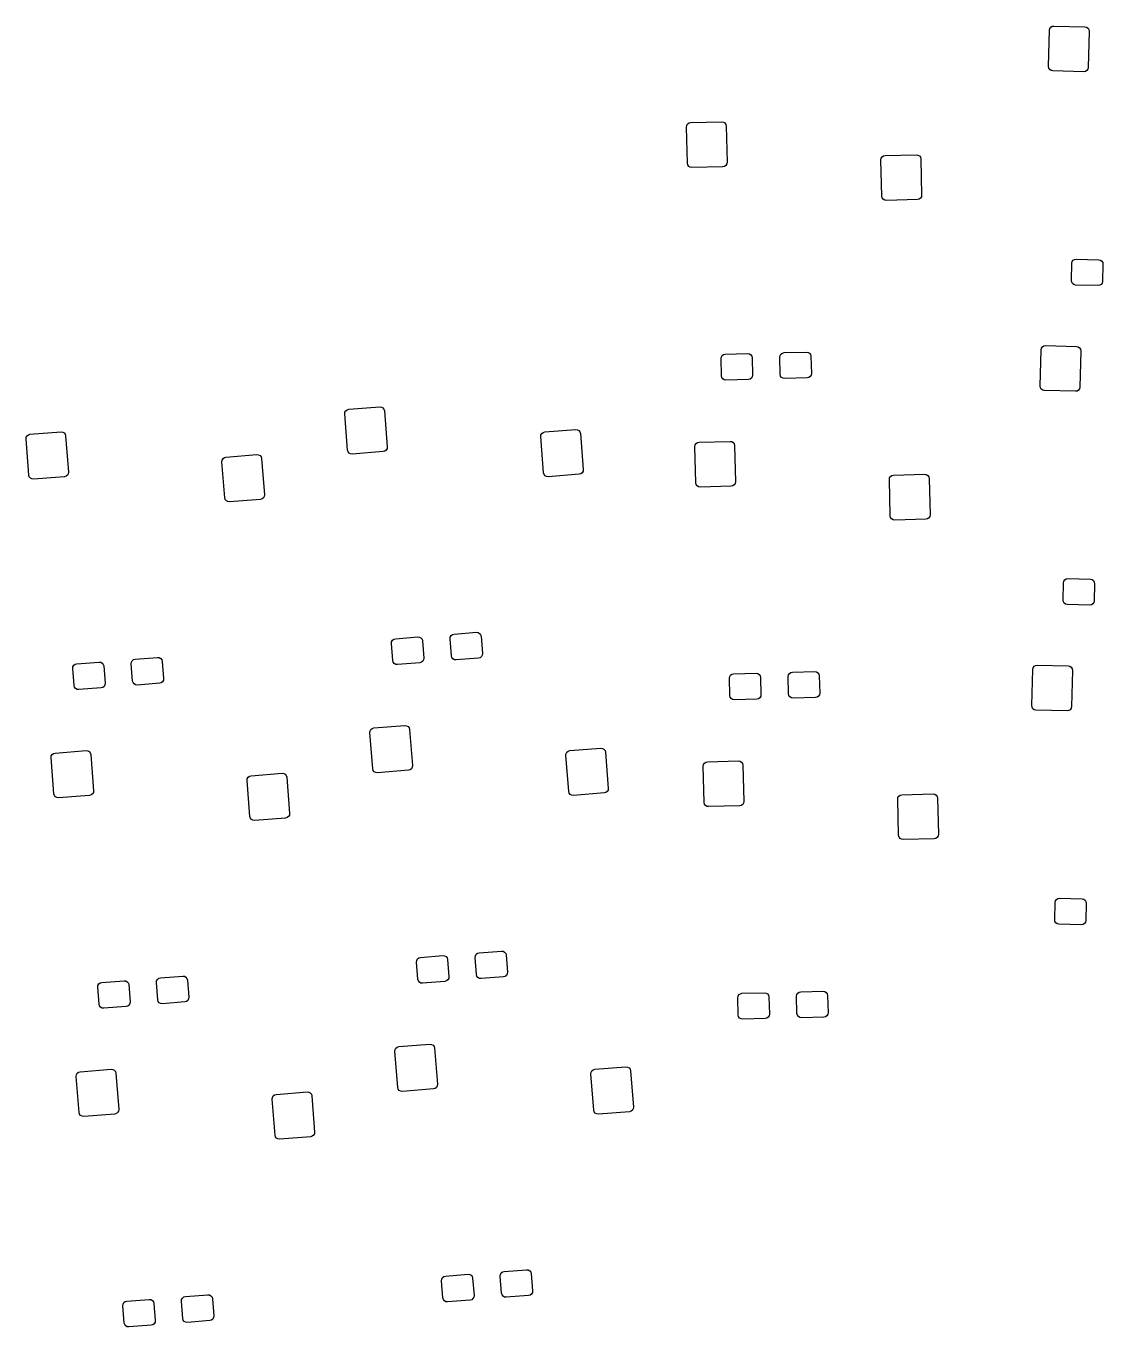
# Model space of a CAD drawing. Extents: x -168 to 103, y -39 to 60.
# Drawn here: x -168.4 to -106.1, y -15.1 to 60.2 of the extents above; entities that cross this region are included whole.
import ezdxf

# ---------------------------------------------------------------- set-up
doc = ezdxf.new("R2010")
doc.units = 0
doc.layers.add('BLACK', color=7, linetype='CONTINUOUS')

msp = doc.modelspace()

# ---------------------------------------------------------------- linework, layer by layer
at = {"layer": 'BLACK', "linetype": 'CONTINUOUS'}
for p, q in [((-109.032583, 60.223362), (-108.936447, 60.239881)), ((-108.936447, 60.239881), (-107.137063, 60.192762)), ((-109.247877, 57.89723), (-109.192905, 59.996511)), ((-109.192905, 59.996511), (-109.171377, 60.091651)), ((-109.171377, 60.091651), (-109.11508, 60.17131)), ((-109.11508, 60.17131), (-109.032583, 60.223362)), ((-107.137063, 60.192762), (-107.041923, 60.171234)), ((-107.041923, 60.171234), (-106.962264, 60.114937)), ((-106.962264, 60.114937), (-106.910212, 60.03244)), ((-106.893693, 59.936304), (-106.948665, 57.837023)), ((-106.910212, 60.03244), (-106.893693, 59.936304)), ((-109.231358, 57.801094), (-109.247877, 57.89723)), ((-109.179306, 57.718597), (-109.231358, 57.801094)), ((-109.099647, 57.6623), (-109.179306, 57.718597)), ((-109.004507, 57.640772), (-109.099647, 57.6623)), ((-107.205123, 57.593653), (-109.004507, 57.640772)), ((-107.108987, 57.610172), (-107.205123, 57.593653)), ((-107.02649, 57.662224), (-107.108987, 57.610172)), ((-106.970193, 57.741883), (-107.02649, 57.662224)), ((-106.948665, 57.837023), (-106.970193, 57.741883)), ((-130.194469, 54.392932), (-130.17795, 54.489068)), ((-130.139497, 52.293651), (-130.194469, 54.392932)), ((-130.17795, 54.489068), (-130.125898, 54.571565)), ((-130.125898, 54.571565), (-130.046239, 54.627862)), ((-130.046239, 54.627862), (-129.951099, 54.64939)), ((-129.951099, 54.64939), (-128.151715, 54.696509)), ((-128.151715, 54.696509), (-128.055579, 54.67999)), ((-128.055579, 54.67999), (-127.973082, 54.627938)), ((-127.973082, 54.627938), (-127.916785, 54.548279)), ((-127.916785, 54.548279), (-127.895257, 54.453139)), ((-127.895257, 54.453139), (-127.840285, 52.353858)), ((-118.872146, 52.6655), (-118.792487, 52.721797)), ((-118.792487, 52.721797), (-118.697347, 52.743325)), ((-118.697347, 52.743325), (-116.897963, 52.790444)), ((-116.897963, 52.790444), (-116.801827, 52.773925)), ((-116.801827, 52.773925), (-116.71933, 52.721873)), ((-116.71933, 52.721873), (-116.663033, 52.642214)), ((-130.117969, 52.198511), (-130.139497, 52.293651)), ((-130.061672, 52.118852), (-130.117969, 52.198511)), ((-129.979175, 52.0668), (-130.061672, 52.118852)), ((-129.883039, 52.050281), (-129.979175, 52.0668)), ((-128.083655, 52.0974), (-129.883039, 52.050281)), ((-127.988515, 52.118928), (-128.083655, 52.0974)), ((-127.908856, 52.175225), (-127.988515, 52.118928)), ((-127.856804, 52.257722), (-127.908856, 52.175225)), ((-127.840285, 52.353858), (-127.856804, 52.257722)), ((-118.940717, 52.486867), (-118.924198, 52.583003)), ((-118.885745, 50.387586), (-118.940717, 52.486867)), ((-118.924198, 52.583003), (-118.872146, 52.6655)), ((-116.663033, 52.642214), (-116.641505, 52.547074)), ((-116.641505, 52.547074), (-116.586533, 50.447793)), ((-116.586533, 50.447793), (-116.603052, 50.351657)), ((-118.864217, 50.292446), (-118.885745, 50.387586)), ((-118.80792, 50.212787), (-118.864217, 50.292446)), ((-118.725423, 50.160735), (-118.80792, 50.212787)), ((-118.629287, 50.144216), (-118.725423, 50.160735)), ((-116.829903, 50.191335), (-118.629287, 50.144216)), ((-116.734763, 50.212863), (-116.829903, 50.191335)), ((-116.655104, 50.26916), (-116.734763, 50.212863)), ((-116.603052, 50.351657), (-116.655104, 50.26916)), ((-107.874022, 46.603067), (-107.817725, 46.682727)), ((-107.817725, 46.682727), (-107.735228, 46.734778)), ((-107.735228, 46.734778), (-107.639092, 46.751297)), ((-107.639092, 46.751297), (-106.339537, 46.717267)), ((-106.339537, 46.717267), (-106.244397, 46.695739)), ((-106.244397, 46.695739), (-106.164737, 46.639442)), ((-107.921727, 45.50827), (-107.89555, 46.507927)), ((-107.89555, 46.507927), (-107.874022, 46.603067)), ((-106.164737, 46.639442), (-106.112686, 46.556945)), ((-106.096167, 46.460808), (-106.122344, 45.461151)), ((-106.112686, 46.556945), (-106.096167, 46.460808)), ((-107.905208, 45.412133), (-107.921727, 45.50827)), ((-107.853157, 45.329636), (-107.905208, 45.412133)), ((-107.773497, 45.273339), (-107.853157, 45.329636)), ((-107.678357, 45.251811), (-107.773497, 45.273339)), ((-106.378802, 45.217781), (-107.678357, 45.251811)), ((-106.282666, 45.2343), (-106.378802, 45.217781)), ((-106.200169, 45.286351), (-106.282666, 45.2343)), ((-106.143872, 45.366011), (-106.200169, 45.286351)), ((-106.122344, 45.461151), (-106.143872, 45.366011)), ((-109.732151, 39.403569), (-109.677179, 41.50285)), ((-109.677179, 41.50285), (-109.655651, 41.59799)), ((-109.655651, 41.59799), (-109.599354, 41.677649)), ((-109.599354, 41.677649), (-109.516857, 41.729701)), ((-109.516857, 41.729701), (-109.420721, 41.74622)), ((-109.420721, 41.74622), (-107.621337, 41.699101)), ((-107.621337, 41.699101), (-107.526197, 41.677573)), ((-107.526197, 41.677573), (-107.446538, 41.621276)), ((-107.446538, 41.621276), (-107.394486, 41.538779)), ((-107.377967, 41.442643), (-107.432939, 39.343362)), ((-107.394486, 41.538779), (-107.377967, 41.442643)), ((-128.192953, 40.990732), (-128.176434, 41.086869)), ((-128.166776, 39.991075), (-128.192953, 40.990732)), ((-128.176434, 41.086869), (-128.124383, 41.169366)), ((-128.124383, 41.169366), (-128.044723, 41.225663)), ((-128.044723, 41.225663), (-127.949583, 41.247191)), ((-127.949583, 41.247191), (-126.650028, 41.281221)), ((-126.650028, 41.281221), (-126.553892, 41.264702)), ((-126.553892, 41.264702), (-126.471395, 41.212651)), ((-126.471395, 41.212651), (-126.415098, 41.132991)), ((-126.415098, 41.132991), (-126.39357, 41.037851)), ((-126.39357, 41.037851), (-126.367393, 40.038194)), ((-124.794119, 41.079734), (-124.7776, 41.175871)), ((-124.767942, 40.080077), (-124.794119, 41.079734)), ((-124.7776, 41.175871), (-124.725549, 41.258368)), ((-124.725549, 41.258368), (-124.645889, 41.314665)), ((-124.645889, 41.314665), (-124.550749, 41.336193)), ((-124.550749, 41.336193), (-123.251194, 41.370223)), ((-123.251194, 41.370223), (-123.155058, 41.353704)), ((-123.155058, 41.353704), (-123.072561, 41.301653)), ((-123.072561, 41.301653), (-123.016264, 41.221993)), ((-123.016264, 41.221993), (-122.994736, 41.126853)), ((-122.994736, 41.126853), (-122.968559, 40.127196)), ((-128.145248, 39.895935), (-128.166776, 39.991075)), ((-126.383912, 39.942057), (-126.435963, 39.85956)), ((-126.367393, 40.038194), (-126.383912, 39.942057)), ((-124.746414, 39.984937), (-124.767942, 40.080077)), ((-124.690117, 39.905277), (-124.746414, 39.984937)), ((-124.60762, 39.853226), (-124.690117, 39.905277)), ((-123.037129, 39.948562), (-123.116789, 39.892265)), ((-122.985078, 40.031059), (-123.037129, 39.948562)), ((-122.968559, 40.127196), (-122.985078, 40.031059)), ((-128.088951, 39.816275), (-128.145248, 39.895935)), ((-128.006454, 39.764224), (-128.088951, 39.816275)), ((-127.910318, 39.747705), (-128.006454, 39.764224)), ((-126.610763, 39.781735), (-127.910318, 39.747705)), ((-126.515623, 39.803263), (-126.610763, 39.781735)), ((-126.435963, 39.85956), (-126.515623, 39.803263)), ((-124.511484, 39.836707), (-124.60762, 39.853226)), ((-123.211929, 39.870737), (-124.511484, 39.836707)), ((-123.116789, 39.892265), (-123.211929, 39.870737)), ((-109.715632, 39.307433), (-109.732151, 39.403569)), ((-109.66358, 39.224936), (-109.715632, 39.307433)), ((-109.583921, 39.168639), (-109.66358, 39.224936)), ((-109.488781, 39.147111), (-109.583921, 39.168639)), ((-107.510764, 39.168563), (-107.593261, 39.116511)), ((-107.454467, 39.248222), (-107.510764, 39.168563)), ((-107.432939, 39.343362), (-107.454467, 39.248222)), ((-107.689397, 39.099992), (-109.488781, 39.147111)), ((-107.593261, 39.116511), (-107.689397, 39.099992)), ((-149.961682, 37.792781), (-149.950217, 37.88965)), ((-149.796918, 35.699255), (-149.961682, 37.792781)), ((-149.950217, 37.88965), (-149.902554, 37.974758)), ((-149.902554, 37.974758), (-149.82595, 38.035148)), ((-149.82595, 38.035148), (-149.732067, 38.061625)), ((-149.732067, 38.061625), (-147.937616, 38.202852)), ((-147.937616, 38.202852), (-147.840747, 38.191387)), ((-147.840747, 38.191387), (-147.755639, 38.143724)), ((-147.755639, 38.143724), (-147.69525, 38.06712)), ((-147.69525, 38.06712), (-147.668772, 37.973237)), ((-147.668772, 37.973237), (-147.504008, 35.879711)), ((-168.404653, 36.341288), (-168.393188, 36.438157)), ((-168.239889, 34.247762), (-168.404653, 36.341288)), ((-168.393188, 36.438157), (-168.345525, 36.523265)), ((-168.345525, 36.523265), (-168.268921, 36.583655)), ((-168.268921, 36.583655), (-168.175038, 36.610132)), ((-168.175038, 36.610132), (-166.380587, 36.751359)), ((-166.380587, 36.751359), (-166.283718, 36.739894)), ((-166.283718, 36.739894), (-166.19861, 36.692231)), ((-166.19861, 36.692231), (-166.138221, 36.615627)), ((-166.138221, 36.615627), (-166.111743, 36.521744)), ((-166.111743, 36.521744), (-165.946979, 34.428218)), ((-138.623598, 36.478305), (-138.612133, 36.575174)), ((-138.458834, 34.384779), (-138.623598, 36.478305)), ((-138.612133, 36.575174), (-138.56447, 36.660282)), ((-138.56447, 36.660282), (-138.487866, 36.720672)), ((-138.487866, 36.720672), (-138.393983, 36.747149)), ((-138.393983, 36.747149), (-136.599532, 36.888376)), ((-136.599532, 36.888376), (-136.502663, 36.876911)), ((-136.502663, 36.876911), (-136.417555, 36.829248)), ((-136.417555, 36.829248), (-136.357166, 36.752644)), ((-136.357166, 36.752644), (-136.330688, 36.658761)), ((-136.330688, 36.658761), (-136.165924, 34.565235)), ((-129.561965, 36.134202), (-129.466825, 36.15573)), ((-129.466825, 36.15573), (-127.667441, 36.202849)), ((-127.667441, 36.202849), (-127.571305, 36.18633)), ((-127.571305, 36.18633), (-127.488808, 36.134278)), ((-156.836954, 35.295656), (-155.042503, 35.436883)), ((-155.042503, 35.436883), (-154.945634, 35.425418)), ((-154.945634, 35.425418), (-154.860526, 35.377755)), ((-149.77044, 35.605372), (-149.796918, 35.699255)), ((-149.710051, 35.528768), (-149.77044, 35.605372)), ((-149.624943, 35.481105), (-149.710051, 35.528768)), ((-149.528074, 35.46964), (-149.624943, 35.481105)), ((-147.733623, 35.610867), (-149.528074, 35.46964)), ((-147.63974, 35.637344), (-147.733623, 35.610867)), ((-147.563136, 35.697734), (-147.63974, 35.637344)), ((-147.515473, 35.782842), (-147.563136, 35.697734)), ((-147.504008, 35.879711), (-147.515473, 35.782842)), ((-129.710195, 35.899272), (-129.693676, 35.995408)), ((-129.655223, 33.799991), (-129.710195, 35.899272)), ((-129.693676, 35.995408), (-129.641624, 36.077905)), ((-129.641624, 36.077905), (-129.561965, 36.134202)), ((-127.488808, 36.134278), (-127.432511, 36.054619)), ((-127.432511, 36.054619), (-127.410983, 35.959479)), ((-127.410983, 35.959479), (-127.356011, 33.860198)), ((-157.066569, 35.026812), (-157.055104, 35.123681)), ((-156.901805, 32.933286), (-157.066569, 35.026812)), ((-157.055104, 35.123681), (-157.007441, 35.208789)), ((-157.007441, 35.208789), (-156.930837, 35.269179)), ((-156.930837, 35.269179), (-156.836954, 35.295656)), ((-154.860526, 35.377755), (-154.800137, 35.301151)), ((-154.800137, 35.301151), (-154.773659, 35.207268)), ((-154.773659, 35.207268), (-154.608895, 33.113742)), ((-168.213411, 34.153879), (-168.239889, 34.247762)), ((-168.153022, 34.077275), (-168.213411, 34.153879)), ((-168.067914, 34.029612), (-168.153022, 34.077275)), ((-167.971045, 34.018147), (-168.067914, 34.029612)), ((-166.176594, 34.159374), (-167.971045, 34.018147)), ((-166.082711, 34.185851), (-166.176594, 34.159374)), ((-166.006107, 34.246241), (-166.082711, 34.185851)), ((-165.958444, 34.331349), (-166.006107, 34.246241)), ((-165.946979, 34.428218), (-165.958444, 34.331349)), ((-138.432356, 34.290896), (-138.458834, 34.384779)), ((-138.371967, 34.214292), (-138.432356, 34.290896)), ((-138.286859, 34.166629), (-138.371967, 34.214292)), ((-138.18999, 34.155164), (-138.286859, 34.166629)), ((-136.395539, 34.296391), (-138.18999, 34.155164)), ((-136.301656, 34.322868), (-136.395539, 34.296391)), ((-136.225052, 34.383258), (-136.301656, 34.322868)), ((-136.177389, 34.468366), (-136.225052, 34.383258)), ((-136.165924, 34.565235), (-136.177389, 34.468366)), ((-118.456443, 33.993207), (-118.439924, 34.089343)), ((-118.401471, 31.893926), (-118.456443, 33.993207)), ((-118.439924, 34.089343), (-118.387872, 34.17184)), ((-118.387872, 34.17184), (-118.308213, 34.228137)), ((-118.308213, 34.228137), (-118.213073, 34.249665)), ((-118.213073, 34.249665), (-116.413689, 34.296784)), ((-116.413689, 34.296784), (-116.317553, 34.280265)), ((-116.317553, 34.280265), (-116.235056, 34.228213)), ((-116.235056, 34.228213), (-116.178759, 34.148554)), ((-116.178759, 34.148554), (-116.157231, 34.053414)), ((-116.157231, 34.053414), (-116.102259, 31.954133)), ((-129.633695, 33.704851), (-129.655223, 33.799991)), ((-129.577398, 33.625192), (-129.633695, 33.704851)), ((-129.494901, 33.57314), (-129.577398, 33.625192)), ((-129.398765, 33.556621), (-129.494901, 33.57314)), ((-127.599381, 33.60374), (-129.398765, 33.556621)), ((-127.504241, 33.625268), (-127.599381, 33.60374)), ((-127.424582, 33.681565), (-127.504241, 33.625268)), ((-127.37253, 33.764062), (-127.424582, 33.681565)), ((-127.356011, 33.860198), (-127.37253, 33.764062)), ((-156.875327, 32.839403), (-156.901805, 32.933286)), ((-156.814938, 32.762799), (-156.875327, 32.839403)), ((-156.72983, 32.715136), (-156.814938, 32.762799)), ((-156.632961, 32.703671), (-156.72983, 32.715136)), ((-154.83851, 32.844898), (-156.632961, 32.703671)), ((-154.744627, 32.871375), (-154.83851, 32.844898)), ((-154.668023, 32.931765), (-154.744627, 32.871375)), ((-154.62036, 33.016873), (-154.668023, 32.931765)), ((-154.608895, 33.113742), (-154.62036, 33.016873)), ((-118.379943, 31.798786), (-118.401471, 31.893926)), ((-118.323646, 31.719127), (-118.379943, 31.798786)), ((-118.241149, 31.667075), (-118.323646, 31.719127)), ((-118.145013, 31.650556), (-118.241149, 31.667075)), ((-116.345629, 31.697675), (-118.145013, 31.650556)), ((-116.250489, 31.719203), (-116.345629, 31.697675)), ((-116.17083, 31.7755), (-116.250489, 31.719203)), ((-116.118778, 31.857997), (-116.17083, 31.7755)), ((-116.102259, 31.954133), (-116.118778, 31.857997)), ((-108.406, 27.014609), (-108.379823, 28.014266)), ((-108.379823, 28.014266), (-108.358295, 28.109406)), ((-108.358295, 28.109406), (-108.301998, 28.189066)), ((-108.301998, 28.189066), (-108.219501, 28.241117)), ((-108.219501, 28.241117), (-108.123365, 28.257636)), ((-108.123365, 28.257636), (-106.82381, 28.223606)), ((-106.82381, 28.223606), (-106.72867, 28.202078)), ((-106.72867, 28.202078), (-106.64901, 28.145781)), ((-106.64901, 28.145781), (-106.596959, 28.063284)), ((-106.58044, 27.967147), (-106.606617, 26.96749)), ((-106.596959, 28.063284), (-106.58044, 27.967147)), ((-108.389481, 26.918472), (-108.406, 27.014609)), ((-108.33743, 26.835975), (-108.389481, 26.918472)), ((-108.25777, 26.779678), (-108.33743, 26.835975)), ((-108.16263, 26.75815), (-108.25777, 26.779678)), ((-106.863075, 26.72412), (-108.16263, 26.75815)), ((-106.766939, 26.740639), (-106.863075, 26.72412)), ((-106.684442, 26.79269), (-106.766939, 26.740639)), ((-106.628145, 26.87235), (-106.684442, 26.79269)), ((-106.606617, 26.96749), (-106.628145, 26.87235)), ((-147.031885, 24.782545), (-145.735892, 24.884541)), ((-145.735892, 24.884541), (-145.639023, 24.873076)), ((-145.639023, 24.873076), (-145.553915, 24.825414)), ((-143.871983, 24.78046), (-143.860518, 24.87733)), ((-143.860518, 24.87733), (-143.812856, 24.962438)), ((-143.812856, 24.962438), (-143.736252, 25.022827)), ((-143.736252, 25.022827), (-143.642369, 25.049305)), ((-143.642369, 25.049305), (-142.346376, 25.151301)), ((-142.346376, 25.151301), (-142.249507, 25.139836)), ((-142.249507, 25.139836), (-142.164399, 25.092174)), ((-142.164399, 25.092174), (-142.10401, 25.01557)), ((-142.10401, 25.01557), (-142.077532, 24.921687)), ((-142.077532, 24.921687), (-141.999073, 23.92477)), ((-147.261499, 24.5137), (-147.250034, 24.61057)), ((-147.18304, 23.516783), (-147.261499, 24.5137)), ((-147.250034, 24.61057), (-147.202372, 24.695678)), ((-147.202372, 24.695678), (-147.125768, 24.756067)), ((-147.125768, 24.756067), (-147.031885, 24.782545)), ((-145.553915, 24.825414), (-145.493526, 24.74881)), ((-145.493526, 24.74881), (-145.467048, 24.654927)), ((-145.467048, 24.654927), (-145.388589, 23.65801)), ((-143.793524, 23.783543), (-143.871983, 24.78046)), ((-165.474849, 23.331052), (-164.178856, 23.433048)), ((-164.178856, 23.433048), (-164.081987, 23.421583)), ((-164.081987, 23.421583), (-163.996879, 23.373921)), ((-163.996879, 23.373921), (-163.93649, 23.297317)), ((-162.314947, 23.328967), (-162.303482, 23.425837)), ((-162.303482, 23.425837), (-162.25582, 23.510945)), ((-162.25582, 23.510945), (-162.179216, 23.571334)), ((-162.179216, 23.571334), (-162.085333, 23.597812)), ((-162.085333, 23.597812), (-160.78934, 23.699808)), ((-160.78934, 23.699808), (-160.692471, 23.688343)), ((-160.692471, 23.688343), (-160.607363, 23.640681)), ((-160.607363, 23.640681), (-160.546974, 23.564077)), ((-160.546974, 23.564077), (-160.520496, 23.470194)), ((-160.520496, 23.470194), (-160.442037, 22.473277)), ((-147.156562, 23.4229), (-147.18304, 23.516783)), ((-147.096173, 23.346296), (-147.156562, 23.4229)), ((-147.011065, 23.298634), (-147.096173, 23.346296)), ((-145.618203, 23.389165), (-146.914196, 23.287169)), ((-145.52432, 23.415643), (-145.618203, 23.389165)), ((-145.447716, 23.476032), (-145.52432, 23.415643)), ((-145.400054, 23.56114), (-145.447716, 23.476032)), ((-145.388589, 23.65801), (-145.400054, 23.56114)), ((-143.767046, 23.68966), (-143.793524, 23.783543)), ((-143.706657, 23.613056), (-143.767046, 23.68966)), ((-143.621549, 23.565394), (-143.706657, 23.613056)), ((-143.52468, 23.553929), (-143.621549, 23.565394)), ((-142.228687, 23.655925), (-143.52468, 23.553929)), ((-142.134804, 23.682403), (-142.228687, 23.655925)), ((-142.0582, 23.742792), (-142.134804, 23.682403)), ((-142.010538, 23.8279), (-142.0582, 23.742792)), ((-141.999073, 23.92477), (-142.010538, 23.8279)), ((-165.704463, 23.062207), (-165.692998, 23.159077)), ((-165.626004, 22.06529), (-165.704463, 23.062207)), ((-165.692998, 23.159077), (-165.645336, 23.244185)), ((-165.645336, 23.244185), (-165.568732, 23.304574)), ((-165.568732, 23.304574), (-165.474849, 23.331052)), ((-163.93649, 23.297317), (-163.910012, 23.203434)), ((-163.910012, 23.203434), (-163.831553, 22.206517)), ((-162.236488, 22.33205), (-162.314947, 23.328967)), ((-146.914196, 23.287169), (-147.011065, 23.298634)), ((-127.708679, 22.497071), (-127.69216, 22.593208)), ((-127.69216, 22.593208), (-127.640109, 22.675705)), ((-127.640109, 22.675705), (-127.560449, 22.732002)), ((-127.560449, 22.732002), (-127.465309, 22.75353)), ((-127.465309, 22.75353), (-126.165754, 22.78756)), ((-126.165754, 22.78756), (-126.069618, 22.771041)), ((-126.069618, 22.771041), (-125.987121, 22.71899)), ((-125.987121, 22.71899), (-125.930824, 22.63933)), ((-125.930824, 22.63933), (-125.909296, 22.54419)), ((-124.309845, 22.586073), (-124.293326, 22.68221)), ((-124.293326, 22.68221), (-124.241275, 22.764707)), ((-124.241275, 22.764707), (-124.161615, 22.821004)), ((-124.161615, 22.821004), (-124.066475, 22.842532)), ((-124.066475, 22.842532), (-122.76692, 22.876562)), ((-122.76692, 22.876562), (-122.670784, 22.860043)), ((-122.670784, 22.860043), (-122.588287, 22.807992)), ((-122.588287, 22.807992), (-122.53199, 22.728332)), ((-122.53199, 22.728332), (-122.510462, 22.633192)), ((-122.510462, 22.633192), (-122.484285, 21.633535)), ((-110.216424, 20.909908), (-110.161452, 23.009189)), ((-110.161452, 23.009189), (-110.139924, 23.104329)), ((-110.139924, 23.104329), (-110.083627, 23.183988)), ((-110.083627, 23.183988), (-110.00113, 23.23604)), ((-110.00113, 23.23604), (-109.904994, 23.252559)), ((-109.904994, 23.252559), (-108.10561, 23.20544)), ((-108.10561, 23.20544), (-108.01047, 23.183912)), ((-108.01047, 23.183912), (-107.930811, 23.127615)), ((-107.930811, 23.127615), (-107.878759, 23.045118)), ((-107.86224, 22.948982), (-107.917212, 20.849701)), ((-107.878759, 23.045118), (-107.86224, 22.948982)), ((-165.599526, 21.971407), (-165.626004, 22.06529)), ((-165.539137, 21.894803), (-165.599526, 21.971407)), ((-165.454029, 21.847141), (-165.539137, 21.894803)), ((-165.35716, 21.835676), (-165.454029, 21.847141)), ((-164.061167, 21.937672), (-165.35716, 21.835676)), ((-163.967284, 21.96415), (-164.061167, 21.937672)), ((-163.89068, 22.024539), (-163.967284, 21.96415)), ((-163.843018, 22.109647), (-163.89068, 22.024539)), ((-163.831553, 22.206517), (-163.843018, 22.109647)), ((-162.21001, 22.238167), (-162.236488, 22.33205)), ((-162.149621, 22.161563), (-162.21001, 22.238167)), ((-162.064513, 22.113901), (-162.149621, 22.161563)), ((-161.967644, 22.102436), (-162.064513, 22.113901)), ((-160.671651, 22.204432), (-161.967644, 22.102436)), ((-160.577768, 22.23091), (-160.671651, 22.204432)), ((-160.501164, 22.291299), (-160.577768, 22.23091)), ((-160.453502, 22.376407), (-160.501164, 22.291299)), ((-160.442037, 22.473277), (-160.453502, 22.376407)), ((-127.682502, 21.497414), (-127.708679, 22.497071)), ((-125.909296, 22.54419), (-125.883119, 21.544533)), ((-124.283668, 21.586416), (-124.309845, 22.586073)), ((-127.660974, 21.402274), (-127.682502, 21.497414)), ((-127.604677, 21.322614), (-127.660974, 21.402274)), ((-127.52218, 21.270563), (-127.604677, 21.322614)), ((-127.426044, 21.254044), (-127.52218, 21.270563)), ((-126.126489, 21.288074), (-127.426044, 21.254044)), ((-126.031349, 21.309602), (-126.126489, 21.288074)), ((-125.951689, 21.365899), (-126.031349, 21.309602)), ((-125.899638, 21.448396), (-125.951689, 21.365899)), ((-125.883119, 21.544533), (-125.899638, 21.448396)), ((-124.26214, 21.491276), (-124.283668, 21.586416)), ((-124.205843, 21.411616), (-124.26214, 21.491276)), ((-124.123346, 21.359565), (-124.205843, 21.411616)), ((-124.02721, 21.343046), (-124.123346, 21.359565)), ((-122.727655, 21.377076), (-124.02721, 21.343046)), ((-122.632515, 21.398604), (-122.727655, 21.377076)), ((-122.552855, 21.454901), (-122.632515, 21.398604)), ((-122.500804, 21.537398), (-122.552855, 21.454901)), ((-122.484285, 21.633535), (-122.500804, 21.537398)), ((-110.199905, 20.813772), (-110.216424, 20.909908)), ((-110.147853, 20.731275), (-110.199905, 20.813772)), ((-110.068194, 20.674978), (-110.147853, 20.731275)), ((-109.973054, 20.65345), (-110.068194, 20.674978)), ((-108.17367, 20.606331), (-109.973054, 20.65345)), ((-108.077534, 20.62285), (-108.17367, 20.606331)), ((-107.995037, 20.674902), (-108.077534, 20.62285)), ((-107.93874, 20.754561), (-107.995037, 20.674902)), ((-107.917212, 20.849701), (-107.93874, 20.754561)), ((-148.451061, 19.531787), (-148.374457, 19.592177)), ((-148.374457, 19.592177), (-148.280574, 19.618654)), ((-148.280574, 19.618654), (-146.486123, 19.759881)), ((-146.486123, 19.759881), (-146.389254, 19.748416)), ((-146.389254, 19.748416), (-146.304146, 19.700753)), ((-146.304146, 19.700753), (-146.243757, 19.624149)), ((-146.243757, 19.624149), (-146.217279, 19.530266)), ((-148.510189, 19.34981), (-148.498724, 19.446679)), ((-148.345425, 17.256284), (-148.510189, 19.34981)), ((-148.498724, 19.446679), (-148.451061, 19.531787)), ((-146.217279, 19.530266), (-146.052515, 17.43674)), ((-166.941695, 17.995186), (-166.894032, 18.080294)), ((-166.894032, 18.080294), (-166.817428, 18.140684)), ((-166.817428, 18.140684), (-166.723545, 18.167161)), ((-166.723545, 18.167161), (-164.929094, 18.308388)), ((-164.929094, 18.308388), (-164.832225, 18.296923)), ((-164.832225, 18.296923), (-164.747117, 18.24926)), ((-164.747117, 18.24926), (-164.686728, 18.172656)), ((-164.686728, 18.172656), (-164.66025, 18.078773)), ((-164.66025, 18.078773), (-164.495486, 15.985247)), ((-137.172105, 18.035334), (-137.16064, 18.132203)), ((-137.16064, 18.132203), (-137.112977, 18.217311)), ((-137.112977, 18.217311), (-137.036373, 18.277701)), ((-137.036373, 18.277701), (-136.94249, 18.304178)), ((-136.94249, 18.304178), (-135.148039, 18.445405)), ((-135.148039, 18.445405), (-135.05117, 18.43394)), ((-135.05117, 18.43394), (-134.966062, 18.386277)), ((-134.966062, 18.386277), (-134.905673, 18.309673)), ((-134.905673, 18.309673), (-134.879195, 18.21579)), ((-134.879195, 18.21579), (-134.714431, 16.122264)), ((-166.95316, 17.898317), (-166.941695, 17.995186)), ((-166.788396, 15.804791), (-166.95316, 17.898317)), ((-146.06398, 17.339871), (-146.111643, 17.254763)), ((-146.052515, 17.43674), (-146.06398, 17.339871)), ((-137.007341, 15.941808), (-137.172105, 18.035334)), ((-129.225922, 17.405611), (-129.209403, 17.501747)), ((-129.17095, 15.30633), (-129.225922, 17.405611)), ((-129.209403, 17.501747), (-129.157351, 17.584244)), ((-129.157351, 17.584244), (-129.077692, 17.640541)), ((-129.077692, 17.640541), (-128.982552, 17.662069)), ((-128.982552, 17.662069), (-127.183168, 17.709188)), ((-127.183168, 17.709188), (-127.087032, 17.692669)), ((-127.087032, 17.692669), (-127.004535, 17.640617)), ((-127.004535, 17.640617), (-126.948238, 17.560958)), ((-126.948238, 17.560958), (-126.92671, 17.465818)), ((-126.92671, 17.465818), (-126.871738, 15.366537)), ((-155.615076, 16.583841), (-155.603611, 16.68071)), ((-155.450312, 14.490315), (-155.615076, 16.583841)), ((-155.603611, 16.68071), (-155.555948, 16.765818)), ((-155.555948, 16.765818), (-155.479344, 16.826208)), ((-155.479344, 16.826208), (-155.385461, 16.852685)), ((-155.385461, 16.852685), (-153.59101, 16.993912)), ((-153.59101, 16.993912), (-153.494141, 16.982447)), ((-153.494141, 16.982447), (-153.409033, 16.934784)), ((-153.409033, 16.934784), (-153.348644, 16.85818)), ((-153.348644, 16.85818), (-153.322166, 16.764297)), ((-153.322166, 16.764297), (-153.157402, 14.670771)), ((-148.318947, 17.162401), (-148.345425, 17.256284)), ((-148.258558, 17.085797), (-148.318947, 17.162401)), ((-148.17345, 17.038134), (-148.258558, 17.085797)), ((-148.076581, 17.026669), (-148.17345, 17.038134)), ((-146.28213, 17.167896), (-148.076581, 17.026669)), ((-146.188247, 17.194373), (-146.28213, 17.167896)), ((-146.111643, 17.254763), (-146.188247, 17.194373)), ((-164.506951, 15.888378), (-164.554614, 15.80327)), ((-164.495486, 15.985247), (-164.506951, 15.888378)), ((-136.980863, 15.847925), (-137.007341, 15.941808)), ((-136.920474, 15.771321), (-136.980863, 15.847925)), ((-134.944046, 15.85342), (-136.738497, 15.712193)), ((-134.850163, 15.879897), (-134.944046, 15.85342)), ((-134.773559, 15.940287), (-134.850163, 15.879897)), ((-134.725896, 16.025395), (-134.773559, 15.940287)), ((-134.714431, 16.122264), (-134.725896, 16.025395)), ((-166.761918, 15.710908), (-166.788396, 15.804791)), ((-166.701529, 15.634304), (-166.761918, 15.710908)), ((-166.616421, 15.586641), (-166.701529, 15.634304)), ((-166.519552, 15.575176), (-166.616421, 15.586641)), ((-164.725101, 15.716403), (-166.519552, 15.575176)), ((-164.631218, 15.74288), (-164.725101, 15.716403)), ((-164.554614, 15.80327), (-164.631218, 15.74288)), ((-136.835366, 15.723658), (-136.920474, 15.771321)), ((-136.738497, 15.712193), (-136.835366, 15.723658)), ((-129.149422, 15.21119), (-129.17095, 15.30633)), ((-129.093125, 15.131531), (-129.149422, 15.21119)), ((-129.010628, 15.079479), (-129.093125, 15.131531)), ((-128.914492, 15.06296), (-129.010628, 15.079479)), ((-127.115108, 15.110079), (-128.914492, 15.06296)), ((-127.019968, 15.131607), (-127.115108, 15.110079)), ((-126.940309, 15.187904), (-127.019968, 15.131607)), ((-126.888257, 15.270401), (-126.940309, 15.187904)), ((-126.871738, 15.366537), (-126.888257, 15.270401)), ((-117.97217, 15.499546), (-117.955651, 15.595682)), ((-117.917198, 13.400265), (-117.97217, 15.499546)), ((-117.955651, 15.595682), (-117.903599, 15.678179)), ((-117.903599, 15.678179), (-117.82394, 15.734476)), ((-117.82394, 15.734476), (-117.7288, 15.756004)), ((-117.7288, 15.756004), (-115.929416, 15.803123)), ((-115.929416, 15.803123), (-115.83328, 15.786604)), ((-115.83328, 15.786604), (-115.750783, 15.734552)), ((-115.750783, 15.734552), (-115.694486, 15.654893)), ((-115.694486, 15.654893), (-115.672958, 15.559753)), ((-115.672958, 15.559753), (-115.617986, 13.460472)), ((-155.423834, 14.396432), (-155.450312, 14.490315)), ((-155.363445, 14.319828), (-155.423834, 14.396432)), ((-155.278337, 14.272165), (-155.363445, 14.319828)), ((-153.387017, 14.401927), (-155.181468, 14.2607)), ((-153.293134, 14.428404), (-153.387017, 14.401927)), ((-153.21653, 14.488794), (-153.293134, 14.428404)), ((-153.168867, 14.573902), (-153.21653, 14.488794)), ((-153.157402, 14.670771), (-153.168867, 14.573902)), ((-155.181468, 14.2607), (-155.278337, 14.272165)), ((-117.89567, 13.305125), (-117.917198, 13.400265)), ((-117.839373, 13.225466), (-117.89567, 13.305125)), ((-117.756876, 13.173414), (-117.839373, 13.225466)), ((-117.66074, 13.156895), (-117.756876, 13.173414)), ((-115.861356, 13.204014), (-117.66074, 13.156895)), ((-115.766216, 13.225542), (-115.861356, 13.204014)), ((-115.686557, 13.281839), (-115.766216, 13.225542)), ((-115.634505, 13.364336), (-115.686557, 13.281839)), ((-115.617986, 13.460472), (-115.634505, 13.364336)), ((-108.890255, 8.520949), (-108.864078, 9.520606)), ((-108.864078, 9.520606), (-108.84255, 9.615746)), ((-108.84255, 9.615746), (-108.786253, 9.695406)), ((-108.786253, 9.695406), (-108.703756, 9.747457)), ((-108.703756, 9.747457), (-108.60762, 9.763976)), ((-108.60762, 9.763976), (-107.308065, 9.729946)), ((-107.308065, 9.729946), (-107.212925, 9.708418)), ((-107.212925, 9.708418), (-107.133265, 9.652121)), ((-107.133265, 9.652121), (-107.081214, 9.569624)), ((-107.064695, 9.473487), (-107.090872, 8.47383)), ((-107.081214, 9.569624), (-107.064695, 9.473487)), ((-108.873736, 8.424812), (-108.890255, 8.520949)), ((-108.821685, 8.342315), (-108.873736, 8.424812)), ((-108.742025, 8.286018), (-108.821685, 8.342315)), ((-108.646885, 8.26449), (-108.742025, 8.286018)), ((-107.168697, 8.29903), (-107.251194, 8.246979)), ((-107.1124, 8.37869), (-107.168697, 8.29903)), ((-107.090872, 8.47383), (-107.1124, 8.37869)), ((-107.34733, 8.23046), (-108.646885, 8.26449)), ((-107.251194, 8.246979), (-107.34733, 8.23046)), ((-145.809999, 6.07073), (-145.798534, 6.1676)), ((-145.73154, 5.073813), (-145.809999, 6.07073)), ((-145.798534, 6.1676), (-145.750872, 6.252708)), ((-145.750872, 6.252708), (-145.674268, 6.313097)), ((-145.674268, 6.313097), (-145.580385, 6.339575)), ((-145.580385, 6.339575), (-144.284392, 6.441571)), ((-144.284392, 6.441571), (-144.187523, 6.430106)), ((-144.187523, 6.430106), (-144.102415, 6.382444)), ((-144.102415, 6.382444), (-144.042026, 6.30584)), ((-144.042026, 6.30584), (-144.015548, 6.211957)), ((-144.015548, 6.211957), (-143.937089, 5.21504)), ((-142.420483, 6.33749), (-142.409018, 6.43436)), ((-142.342024, 5.340573), (-142.420483, 6.33749)), ((-142.409018, 6.43436), (-142.361356, 6.519468)), ((-142.361356, 6.519468), (-142.284752, 6.579857)), ((-142.284752, 6.579857), (-142.190869, 6.606335)), ((-142.190869, 6.606335), (-140.894876, 6.708331)), ((-140.894876, 6.708331), (-140.798007, 6.696866)), ((-140.798007, 6.696866), (-140.712899, 6.649204)), ((-140.712899, 6.649204), (-140.65251, 6.5726)), ((-140.65251, 6.5726), (-140.626032, 6.478717)), ((-140.626032, 6.478717), (-140.547573, 5.4818)), ((-142.315546, 5.24669), (-142.342024, 5.340573)), ((-140.6067, 5.299822), (-140.683304, 5.239433)), ((-140.559038, 5.38493), (-140.6067, 5.299822)), ((-140.547573, 5.4818), (-140.559038, 5.38493)), ((-164.252976, 4.619236), (-164.241511, 4.716106)), ((-164.174517, 3.622319), (-164.252976, 4.619236)), ((-164.241511, 4.716106), (-164.193849, 4.801214)), ((-164.193849, 4.801214), (-164.117245, 4.861603)), ((-164.117245, 4.861603), (-164.023362, 4.888081)), ((-164.023362, 4.888081), (-162.727369, 4.990077)), ((-162.727369, 4.990077), (-162.6305, 4.978612)), ((-162.6305, 4.978612), (-162.545392, 4.93095)), ((-162.545392, 4.93095), (-162.485003, 4.854346)), ((-162.485003, 4.854346), (-162.458525, 4.760463)), ((-162.458525, 4.760463), (-162.380066, 3.763546)), ((-160.86346, 4.885996), (-160.851995, 4.982866)), ((-160.785001, 3.889079), (-160.86346, 4.885996)), ((-160.851995, 4.982866), (-160.804333, 5.067974)), ((-160.804333, 5.067974), (-160.727729, 5.128363)), ((-160.727729, 5.128363), (-160.633846, 5.154841)), ((-160.633846, 5.154841), (-159.337853, 5.256837)), ((-159.337853, 5.256837), (-159.240984, 5.245372)), ((-159.240984, 5.245372), (-159.155876, 5.19771)), ((-159.155876, 5.19771), (-159.095487, 5.121106)), ((-159.095487, 5.121106), (-159.069009, 5.027223)), ((-159.069009, 5.027223), (-158.99055, 4.030306)), ((-145.705062, 4.97993), (-145.73154, 5.073813)), ((-145.644673, 4.903326), (-145.705062, 4.97993)), ((-145.559565, 4.855664), (-145.644673, 4.903326)), ((-145.462696, 4.844199), (-145.559565, 4.855664)), ((-144.166703, 4.946195), (-145.462696, 4.844199)), ((-144.07282, 4.972673), (-144.166703, 4.946195)), ((-143.996216, 5.033062), (-144.07282, 4.972673)), ((-143.948554, 5.11817), (-143.996216, 5.033062)), ((-143.937089, 5.21504), (-143.948554, 5.11817)), ((-142.255157, 5.170086), (-142.315546, 5.24669)), ((-142.170049, 5.122424), (-142.255157, 5.170086)), ((-142.07318, 5.110959), (-142.170049, 5.122424)), ((-140.777187, 5.212955), (-142.07318, 5.110959)), ((-140.683304, 5.239433), (-140.777187, 5.212955)), ((-160.758523, 3.795196), (-160.785001, 3.889079)), ((-160.698134, 3.718592), (-160.758523, 3.795196)), ((-159.126281, 3.787939), (-159.220164, 3.761461)), ((-159.049677, 3.848328), (-159.126281, 3.787939)), ((-159.002015, 3.933436), (-159.049677, 3.848328)), ((-158.99055, 4.030306), (-159.002015, 3.933436)), ((-127.224406, 4.003411), (-127.207887, 4.099548)), ((-127.198229, 3.003754), (-127.224406, 4.003411)), ((-127.207887, 4.099548), (-127.155836, 4.182045)), ((-127.155836, 4.182045), (-127.076176, 4.238342)), ((-127.076176, 4.238342), (-126.981036, 4.25987)), ((-126.981036, 4.25987), (-125.681481, 4.2939)), ((-125.681481, 4.2939), (-125.585345, 4.277381)), ((-125.585345, 4.277381), (-125.502848, 4.22533)), ((-125.502848, 4.22533), (-125.446551, 4.14567)), ((-125.446551, 4.14567), (-125.425023, 4.05053)), ((-125.425023, 4.05053), (-125.398846, 3.050873)), ((-123.825572, 4.092413), (-123.809053, 4.18855)), ((-123.799395, 3.092756), (-123.825572, 4.092413)), ((-123.809053, 4.18855), (-123.757002, 4.271047)), ((-123.757002, 4.271047), (-123.677342, 4.327344)), ((-123.677342, 4.327344), (-123.582202, 4.348872)), ((-123.582202, 4.348872), (-122.282647, 4.382902)), ((-122.282647, 4.382902), (-122.186511, 4.366383)), ((-122.186511, 4.366383), (-122.104014, 4.314332)), ((-122.104014, 4.314332), (-122.047717, 4.234672)), ((-122.047717, 4.234672), (-122.026189, 4.139532)), ((-122.026189, 4.139532), (-122.000012, 3.139875)), ((-164.148039, 3.528436), (-164.174517, 3.622319)), ((-164.08765, 3.451832), (-164.148039, 3.528436)), ((-164.002542, 3.40417), (-164.08765, 3.451832)), ((-163.905673, 3.392705), (-164.002542, 3.40417)), ((-162.60968, 3.494701), (-163.905673, 3.392705)), ((-162.515797, 3.521179), (-162.60968, 3.494701)), ((-162.439193, 3.581568), (-162.515797, 3.521179)), ((-162.391531, 3.666676), (-162.439193, 3.581568)), ((-162.380066, 3.763546), (-162.391531, 3.666676)), ((-160.613026, 3.67093), (-160.698134, 3.718592)), ((-160.516157, 3.659465), (-160.613026, 3.67093)), ((-159.220164, 3.761461), (-160.516157, 3.659465)), ((-125.398846, 3.050873), (-125.415365, 2.954736)), ((-123.777867, 2.997616), (-123.799395, 3.092756)), ((-122.016531, 3.043738), (-122.068582, 2.961241)), ((-122.000012, 3.139875), (-122.016531, 3.043738)), ((-127.176701, 2.908614), (-127.198229, 3.003754)), ((-127.120404, 2.828954), (-127.176701, 2.908614)), ((-127.037907, 2.776903), (-127.120404, 2.828954)), ((-126.941771, 2.760384), (-127.037907, 2.776903)), ((-125.642216, 2.794414), (-126.941771, 2.760384)), ((-125.547076, 2.815942), (-125.642216, 2.794414)), ((-125.467416, 2.872239), (-125.547076, 2.815942)), ((-125.415365, 2.954736), (-125.467416, 2.872239)), ((-123.72157, 2.917956), (-123.777867, 2.997616)), ((-123.639073, 2.865905), (-123.72157, 2.917956)), ((-123.542937, 2.849386), (-123.639073, 2.865905)), ((-122.243382, 2.883416), (-123.542937, 2.849386)), ((-122.148242, 2.904944), (-122.243382, 2.883416)), ((-122.068582, 2.961241), (-122.148242, 2.904944)), ((-147.058696, 0.90684), (-147.047231, 1.003709)), ((-146.893932, -1.186686), (-147.058696, 0.90684)), ((-147.047231, 1.003709), (-146.999568, 1.088817)), ((-146.999568, 1.088817), (-146.922964, 1.149207)), ((-146.922964, 1.149207), (-146.829081, 1.175684)), ((-146.829081, 1.175684), (-145.03463, 1.316911)), ((-145.03463, 1.316911), (-144.937761, 1.305446)), ((-144.937761, 1.305446), (-144.852653, 1.257783)), ((-144.852653, 1.257783), (-144.792264, 1.181179)), ((-144.792264, 1.181179), (-144.765786, 1.087296)), ((-144.765786, 1.087296), (-144.601022, -1.00623)), ((-135.490997, -0.138792), (-133.696546, 0.002435)), ((-133.696546, 0.002435), (-133.599677, -0.00903)), ((-165.501666, -0.544654), (-165.490201, -0.447785)), ((-165.336902, -2.63818), (-165.501666, -0.544654)), ((-165.490201, -0.447785), (-165.442538, -0.362677)), ((-165.442538, -0.362677), (-165.365934, -0.302287)), ((-165.365934, -0.302287), (-165.272051, -0.27581)), ((-165.272051, -0.27581), (-163.4776, -0.134583)), ((-163.4776, -0.134583), (-163.380731, -0.146048)), ((-163.380731, -0.146048), (-163.295623, -0.193711)), ((-163.295623, -0.193711), (-163.235234, -0.270315)), ((-163.235234, -0.270315), (-163.208756, -0.364198)), ((-163.208756, -0.364198), (-163.043992, -2.457724)), ((-135.720612, -0.407636), (-135.709147, -0.310767)), ((-135.555848, -2.501162), (-135.720612, -0.407636)), ((-135.709147, -0.310767), (-135.661484, -0.225659)), ((-135.661484, -0.225659), (-135.58488, -0.165269)), ((-135.58488, -0.165269), (-135.490997, -0.138792)), ((-133.599677, -0.00903), (-133.514569, -0.056693)), ((-133.514569, -0.056693), (-133.45418, -0.133297)), ((-133.45418, -0.133297), (-133.427702, -0.22718)), ((-133.427702, -0.22718), (-133.262938, -2.320706)), ((-153.933967, -1.590286), (-152.139516, -1.449059)), ((-152.139516, -1.449059), (-152.042647, -1.460524)), ((-152.042647, -1.460524), (-151.957539, -1.508187)), ((-146.867454, -1.280569), (-146.893932, -1.186686)), ((-146.807065, -1.357173), (-146.867454, -1.280569)), ((-146.721957, -1.404836), (-146.807065, -1.357173)), ((-146.625088, -1.416301), (-146.721957, -1.404836)), ((-144.830637, -1.275074), (-146.625088, -1.416301)), ((-144.736754, -1.248597), (-144.830637, -1.275074)), ((-144.66015, -1.188207), (-144.736754, -1.248597)), ((-144.612487, -1.103099), (-144.66015, -1.188207)), ((-144.601022, -1.00623), (-144.612487, -1.103099)), ((-154.163582, -1.85913), (-154.152117, -1.762261)), ((-153.998818, -3.952656), (-154.163582, -1.85913)), ((-154.152117, -1.762261), (-154.104454, -1.677153)), ((-154.104454, -1.677153), (-154.02785, -1.616763)), ((-154.02785, -1.616763), (-153.933967, -1.590286)), ((-151.957539, -1.508187), (-151.89715, -1.584791)), ((-151.89715, -1.584791), (-151.870672, -1.678674)), ((-151.870672, -1.678674), (-151.705908, -3.7722)), ((-165.310424, -2.732063), (-165.336902, -2.63818)), ((-165.250035, -2.808667), (-165.310424, -2.732063)), ((-165.164927, -2.85633), (-165.250035, -2.808667)), ((-165.068058, -2.867795), (-165.164927, -2.85633)), ((-163.273607, -2.726568), (-165.068058, -2.867795)), ((-163.179724, -2.700091), (-163.273607, -2.726568)), ((-163.10312, -2.639701), (-163.179724, -2.700091)), ((-163.055457, -2.554593), (-163.10312, -2.639701)), ((-163.043992, -2.457724), (-163.055457, -2.554593)), ((-135.52937, -2.595045), (-135.555848, -2.501162)), ((-135.468981, -2.671649), (-135.52937, -2.595045)), ((-135.383873, -2.719312), (-135.468981, -2.671649)), ((-135.287004, -2.730777), (-135.383873, -2.719312)), ((-133.492553, -2.58955), (-135.287004, -2.730777)), ((-133.39867, -2.563073), (-133.492553, -2.58955)), ((-133.322066, -2.502683), (-133.39867, -2.563073)), ((-133.274403, -2.417575), (-133.322066, -2.502683)), ((-133.262938, -2.320706), (-133.274403, -2.417575)), ((-153.97234, -4.046539), (-153.998818, -3.952656)), ((-153.911951, -4.123143), (-153.97234, -4.046539)), ((-153.826843, -4.170806), (-153.911951, -4.123143)), ((-153.729974, -4.182271), (-153.826843, -4.170806)), ((-151.935523, -4.041044), (-153.729974, -4.182271)), ((-151.84164, -4.014567), (-151.935523, -4.041044)), ((-151.765036, -3.954177), (-151.84164, -4.014567)), ((-151.717373, -3.869069), (-151.765036, -3.954177)), ((-151.705908, -3.7722), (-151.717373, -3.869069)), ((-144.128892, -12.103395), (-142.832899, -12.001399)), ((-142.832899, -12.001399), (-142.73603, -12.012864)), ((-142.73603, -12.012864), (-142.650922, -12.060526)), ((-140.96899, -12.10548), (-140.957525, -12.00861)), ((-140.957525, -12.00861), (-140.909863, -11.923502)), ((-140.909863, -11.923502), (-140.833259, -11.863113)), ((-140.833259, -11.863113), (-140.739376, -11.836635)), ((-140.739376, -11.836635), (-139.443383, -11.734639)), ((-139.443383, -11.734639), (-139.346514, -11.746104)), ((-139.346514, -11.746104), (-139.261406, -11.793766)), ((-139.261406, -11.793766), (-139.201017, -11.87037)), ((-139.201017, -11.87037), (-139.174539, -11.964253)), ((-139.174539, -11.964253), (-139.09608, -12.96117)), ((-144.358506, -12.37224), (-144.347041, -12.27537)), ((-144.280047, -13.369157), (-144.358506, -12.37224)), ((-144.347041, -12.27537), (-144.299379, -12.190262)), ((-144.299379, -12.190262), (-144.222775, -12.129873)), ((-144.222775, -12.129873), (-144.128892, -12.103395)), ((-142.650922, -12.060526), (-142.590533, -12.13713)), ((-142.590533, -12.13713), (-142.564055, -12.231013)), ((-142.564055, -12.231013), (-142.485596, -13.22793)), ((-140.890531, -13.102397), (-140.96899, -12.10548)), ((-162.571863, -13.554889), (-161.27587, -13.452893)), ((-161.27587, -13.452893), (-161.179001, -13.464358)), ((-161.179001, -13.464358), (-161.093893, -13.51202)), ((-161.093893, -13.51202), (-161.033504, -13.588624)), ((-159.411961, -13.556974), (-159.400496, -13.460104)), ((-159.400496, -13.460104), (-159.352834, -13.374996)), ((-159.352834, -13.374996), (-159.27623, -13.314607)), ((-159.27623, -13.314607), (-159.182347, -13.288129)), ((-159.182347, -13.288129), (-157.886354, -13.186133)), ((-157.886354, -13.186133), (-157.789485, -13.197598)), ((-157.789485, -13.197598), (-157.704377, -13.24526)), ((-157.704377, -13.24526), (-157.643988, -13.321864)), ((-157.643988, -13.321864), (-157.61751, -13.415747)), ((-157.61751, -13.415747), (-157.539051, -14.412664)), ((-144.253569, -13.46304), (-144.280047, -13.369157)), ((-144.19318, -13.539644), (-144.253569, -13.46304)), ((-144.108072, -13.587306), (-144.19318, -13.539644)), ((-142.71521, -13.496775), (-144.011203, -13.598771)), ((-142.621327, -13.470297), (-142.71521, -13.496775)), ((-142.544723, -13.409908), (-142.621327, -13.470297)), ((-142.497061, -13.3248), (-142.544723, -13.409908)), ((-142.485596, -13.22793), (-142.497061, -13.3248)), ((-140.864053, -13.19628), (-140.890531, -13.102397)), ((-140.803664, -13.272884), (-140.864053, -13.19628)), ((-140.718556, -13.320546), (-140.803664, -13.272884)), ((-140.621687, -13.332011), (-140.718556, -13.320546)), ((-139.325694, -13.230015), (-140.621687, -13.332011)), ((-139.231811, -13.203537), (-139.325694, -13.230015)), ((-139.155207, -13.143148), (-139.231811, -13.203537)), ((-139.107545, -13.05804), (-139.155207, -13.143148)), ((-139.09608, -12.96117), (-139.107545, -13.05804)), ((-162.801477, -13.823734), (-162.790012, -13.726864)), ((-162.723018, -14.820651), (-162.801477, -13.823734)), ((-162.790012, -13.726864), (-162.74235, -13.641756)), ((-162.74235, -13.641756), (-162.665746, -13.581367)), ((-162.665746, -13.581367), (-162.571863, -13.554889)), ((-161.033504, -13.588624), (-161.007026, -13.682507)), ((-161.007026, -13.682507), (-160.928567, -14.679424)), ((-159.333502, -14.553891), (-159.411961, -13.556974)), ((-144.011203, -13.598771), (-144.108072, -13.587306)), ((-162.69654, -14.914534), (-162.723018, -14.820651)), ((-162.636151, -14.991138), (-162.69654, -14.914534)), ((-162.551043, -15.0388), (-162.636151, -14.991138)), ((-162.454174, -15.050265), (-162.551043, -15.0388)), ((-161.158181, -14.948269), (-162.454174, -15.050265)), ((-161.064298, -14.921791), (-161.158181, -14.948269)), ((-160.987694, -14.861402), (-161.064298, -14.921791)), ((-160.940032, -14.776294), (-160.987694, -14.861402)), ((-160.928567, -14.679424), (-160.940032, -14.776294)), ((-159.307024, -14.647774), (-159.333502, -14.553891)), ((-159.246635, -14.724378), (-159.307024, -14.647774)), ((-159.161527, -14.77204), (-159.246635, -14.724378)), ((-159.064658, -14.783505), (-159.161527, -14.77204)), ((-157.768665, -14.681509), (-159.064658, -14.783505)), ((-157.674782, -14.655031), (-157.768665, -14.681509)), ((-157.598178, -14.594642), (-157.674782, -14.655031)), ((-157.550516, -14.509534), (-157.598178, -14.594642)), ((-157.539051, -14.412664), (-157.550516, -14.509534))]:
    msp.add_line(p, q, dxfattribs=at)

doc.saveas('drawing.dxf')
